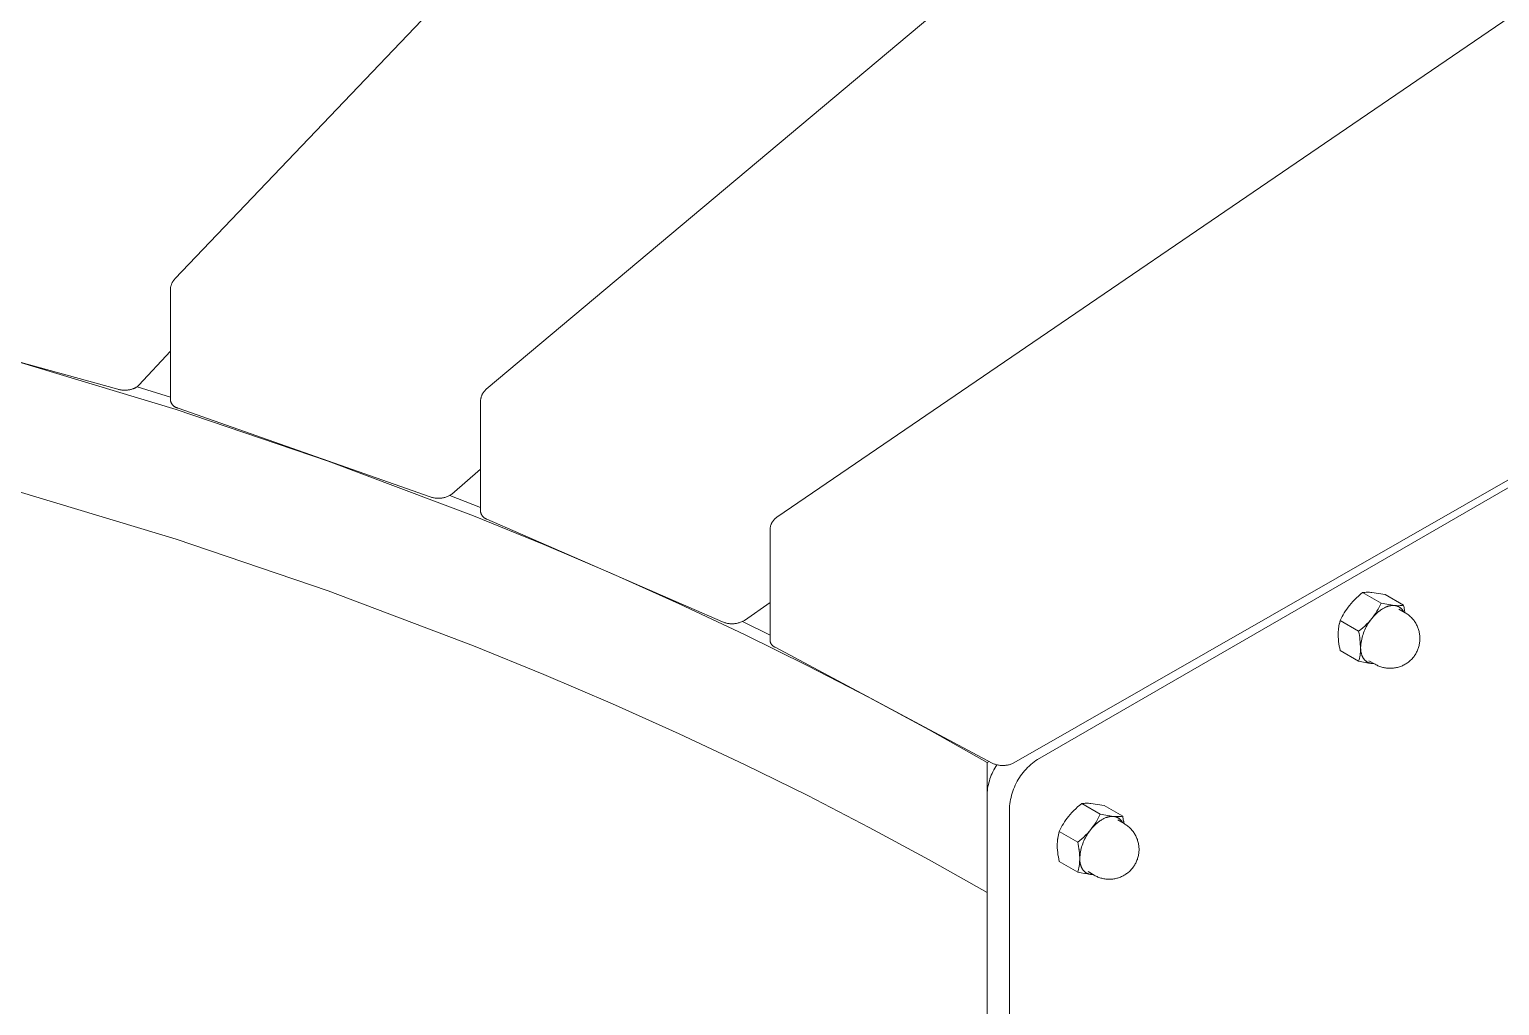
# Model space of a CAD drawing. Header units: inches. Extents: x -14 to 184, y -4 to 134.
# Drawn here: x 154.21 to 168.78, y 67.58 to 77.24 of the extents above; entities that cross this region are included whole.
import ezdxf

# ---------------------------------------------------------------- set-up
doc = ezdxf.new("R2010")
doc.units = ezdxf.units.IN
doc.layers.add('ZANO_R', color=7, linetype='Continuous', lineweight=0)

msp = doc.modelspace()

# ---------------------------------------------------------------- linework, layer by layer
at = {"layer": 'ZANO_R'}
for p, q in [((155.65189, 74.77224), (164.05646, 83.58048)), ((158.73842, 73.67974), (168.6167, 81.96249)), ((161.61946, 72.41391), (172.87375, 80.08926)), ((176.33842, 77.05908), (163.9683, 69.97924)), ((176.17298, 76.92487), (164.20227, 70.01358)), ((155.62912, 74.74171), (155.63191, 74.7464)), ((155.63191, 74.7464), (155.63486, 74.75098)), ((155.63486, 74.75098), (155.63796, 74.75547)), ((155.63796, 74.75547), (155.64122, 74.75984)), ((155.64122, 74.75984), (155.64463, 74.7641)), ((155.64463, 74.7641), (155.64819, 74.76823)), ((155.64819, 74.76823), (155.65189, 74.77224)), ((155.60834, 74.66353), (155.60843, 74.66898)), ((155.60834, 73.57058), (155.60834, 74.66353)), ((155.60843, 74.66898), (155.60872, 74.67443)), ((155.60872, 74.67443), (155.60919, 74.67986)), ((155.60919, 74.67986), (155.60985, 74.68527)), ((155.60985, 74.68527), (155.6107, 74.69066)), ((155.6107, 74.69066), (155.61173, 74.69602)), ((155.61173, 74.69602), (155.61295, 74.70133)), ((155.61295, 74.70133), (155.61435, 74.70661)), ((155.61435, 74.70661), (155.61593, 74.71182)), ((155.61593, 74.71182), (155.61769, 74.71699)), ((155.61769, 74.71699), (155.61963, 74.72208)), ((155.61963, 74.72208), (155.62175, 74.72711)), ((155.62175, 74.72711), (155.62403, 74.73206)), ((155.62403, 74.73206), (155.62649, 74.73693)), ((155.62649, 74.73693), (155.62912, 74.74171)), ((155.08748, 73.67989), (152.44907, 74.41136)), ((155.60834, 74.05759), (155.2945, 73.71896)), ((154.09872, 73.95282), (155.66525, 73.47939)), ((155.08748, 73.67989), (155.09373, 73.67825)), ((155.09373, 73.67825), (155.10021, 73.67675)), ((155.10021, 73.67675), (155.1069, 73.6754)), ((155.1069, 73.6754), (155.11379, 73.6742)), ((155.11379, 73.6742), (155.12087, 73.67318)), ((155.12087, 73.67318), (155.12811, 73.67233)), ((155.12811, 73.67233), (155.1355, 73.67168)), ((155.1355, 73.67168), (155.14302, 73.67122)), ((155.14302, 73.67122), (155.15064, 73.67098)), ((155.15064, 73.67098), (155.15833, 73.67094)), ((155.15833, 73.67094), (155.16608, 73.67113)), ((155.16608, 73.67113), (155.17385, 73.67154)), ((155.17385, 73.67154), (155.18162, 73.67218)), ((155.18162, 73.67218), (155.18934, 73.67304)), ((155.18934, 73.67304), (155.19701, 73.67412)), ((155.19701, 73.67412), (155.20458, 73.67543)), ((155.20458, 73.67543), (155.21202, 73.67696)), ((155.21202, 73.67696), (155.21932, 73.67869)), ((155.21932, 73.67869), (155.22644, 73.68063)), ((155.22644, 73.68063), (155.23335, 73.68277)), ((155.23335, 73.68277), (155.24004, 73.68509)), ((155.24004, 73.68509), (155.24329, 73.68631)), ((155.24329, 73.68631), (155.24648, 73.68758)), ((155.24648, 73.68758), (155.24961, 73.68889)), ((155.24961, 73.68889), (155.25266, 73.69023)), ((155.25266, 73.69023), (155.25564, 73.69161)), ((155.25564, 73.69161), (155.25856, 73.69303)), ((155.25856, 73.69303), (155.2614, 73.69448)), ((155.2614, 73.69448), (155.26416, 73.69596)), ((155.26416, 73.69596), (155.26684, 73.69747)), ((155.26684, 73.69747), (155.26945, 73.69901)), ((155.26945, 73.69901), (155.27198, 73.70057)), ((155.27198, 73.70057), (155.27443, 73.70216)), ((155.27443, 73.70216), (155.27681, 73.70377)), ((155.27681, 73.70377), (155.2791, 73.7054)), ((155.27831, 73.70483), (155.60834, 73.6014)), ((155.2791, 73.7054), (155.2813, 73.70705)), ((155.2813, 73.70705), (155.28343, 73.70871)), ((155.28343, 73.70871), (155.28548, 73.71039)), ((155.28548, 73.71039), (155.28745, 73.71208)), ((155.28745, 73.71208), (155.28933, 73.71379)), ((155.28933, 73.71379), (155.29114, 73.7155)), ((155.29114, 73.7155), (155.29286, 73.71723)), ((155.29286, 73.71723), (155.2945, 73.71896)), ((158.68292, 73.5749), (158.68354, 73.58015)), ((158.68354, 73.58015), (158.68434, 73.58538)), ((158.68434, 73.58538), (158.68531, 73.59058)), ((158.68531, 73.59058), (158.68645, 73.59574)), ((158.68645, 73.59574), (158.68777, 73.60086)), ((158.68777, 73.60086), (158.68926, 73.60593)), ((158.68926, 73.60593), (158.69092, 73.61095)), ((158.69092, 73.61095), (158.69274, 73.61592)), ((158.69274, 73.61592), (158.69473, 73.62081)), ((158.69473, 73.62081), (158.69689, 73.62564)), ((158.69689, 73.62564), (158.6992, 73.6304)), ((158.6992, 73.6304), (158.70168, 73.63507)), ((158.70168, 73.63507), (158.70431, 73.63966)), ((158.70431, 73.63966), (158.70709, 73.64415)), ((158.70709, 73.64415), (158.71002, 73.64856)), ((158.71002, 73.64856), (158.7131, 73.65285)), ((158.7131, 73.65285), (158.71632, 73.65705)), ((158.71632, 73.65705), (158.71968, 73.66113)), ((158.71968, 73.66113), (158.72317, 73.6651)), ((158.72317, 73.6651), (158.7268, 73.66895)), ((158.7268, 73.66895), (158.73055, 73.67268)), ((158.73055, 73.67268), (158.73443, 73.67627)), ((158.73443, 73.67627), (158.73842, 73.67974)), ((155.60834, 73.57058), (155.60896, 73.56735)), ((155.60896, 73.56735), (155.60968, 73.56414)), ((155.60968, 73.56414), (155.61052, 73.56096)), ((155.61052, 73.56096), (155.61146, 73.55781)), ((155.61146, 73.55781), (155.61251, 73.55469)), ((155.61251, 73.55469), (155.61367, 73.55161)), ((155.61367, 73.55161), (155.61494, 73.54857)), ((155.61494, 73.54857), (155.6163, 73.54558)), ((155.6163, 73.54558), (155.61777, 73.54264)), ((155.61777, 73.54264), (155.61934, 73.53975)), ((155.61934, 73.53975), (155.62101, 73.53691)), ((155.62101, 73.53691), (155.62277, 73.53414)), ((155.62277, 73.53414), (155.62463, 73.53142)), ((155.62463, 73.53142), (155.62658, 73.52877)), ((155.62658, 73.52877), (155.62862, 73.52619)), ((155.62862, 73.52619), (155.63074, 73.52368)), ((155.63074, 73.52368), (155.63296, 73.52125)), ((155.63296, 73.52125), (155.63525, 73.51889)), ((155.63525, 73.51889), (155.63762, 73.51661)), ((155.63762, 73.51661), (155.64007, 73.51442)), ((155.64007, 73.51442), (155.6426, 73.51231)), ((155.6426, 73.51231), (155.64519, 73.51029)), ((155.64519, 73.51029), (155.64785, 73.50835)), ((155.64785, 73.50835), (155.65058, 73.50652)), ((155.65058, 73.50652), (155.65337, 73.50477)), ((155.65337, 73.50477), (155.65622, 73.50312)), ((155.65622, 73.50312), (155.65912, 73.50158)), ((155.65912, 73.50158), (155.66207, 73.50013)), ((155.66207, 73.50013), (155.66508, 73.49878)), ((155.66508, 73.49878), (155.66812, 73.49754)), ((155.66525, 73.47939), (157.17114, 72.9691)), ((155.66812, 73.49754), (155.67121, 73.4964)), ((155.67121, 73.4964), (155.67433, 73.49537)), ((155.67433, 73.49537), (155.67749, 73.49445)), ((155.67749, 73.49445), (155.68068, 73.49364)), ((155.68068, 73.49364), (155.68389, 73.49293)), ((158.18342, 72.61378), (155.68389, 73.49293)), ((158.68212, 73.55906), (158.68221, 73.56435)), ((158.68212, 72.46612), (158.68212, 73.55906)), ((158.68221, 73.56435), (158.68248, 73.56963)), ((158.68248, 73.56963), (158.68292, 73.5749)), ((157.17114, 72.9691), (158.6132, 72.42525)), ((158.68212, 72.88696), (158.39614, 72.64079)), ((155.66525, 72.19357), (154.09872, 72.667)), ((158.18342, 72.61378), (158.19123, 72.61113)), ((158.19123, 72.61113), (158.19912, 72.60876)), ((158.19912, 72.60876), (158.20709, 72.60666)), ((158.20709, 72.60666), (158.21513, 72.60484)), ((158.21513, 72.60484), (158.22323, 72.6033)), ((158.22323, 72.6033), (158.23138, 72.60205)), ((158.23138, 72.60205), (158.23956, 72.60108)), ((158.23956, 72.60108), (158.24778, 72.60039)), ((158.24778, 72.60039), (158.25601, 72.6)), ((158.25601, 72.6), (158.26425, 72.59989)), ((158.26425, 72.59989), (158.27249, 72.60007)), ((158.27249, 72.60007), (158.28072, 72.60053)), ((158.28072, 72.60053), (158.28893, 72.60128)), ((158.28893, 72.60128), (158.29711, 72.60232)), ((158.29711, 72.60232), (158.30524, 72.60364)), ((158.30524, 72.60364), (158.31333, 72.60525)), ((158.31333, 72.60525), (158.32135, 72.60714)), ((158.32135, 72.60714), (158.3293, 72.6093)), ((158.3293, 72.6093), (158.33718, 72.61174)), ((158.33718, 72.61174), (158.34496, 72.61446)), ((158.34496, 72.61446), (158.35264, 72.61744)), ((158.35264, 72.61744), (158.36022, 72.62069)), ((158.36022, 72.62069), (158.36767, 72.6242)), ((158.36767, 72.6242), (158.375, 72.62797)), ((158.375, 72.62797), (158.3822, 72.632)), ((158.37759, 72.62765), (158.68212, 72.50822)), ((158.3822, 72.632), (158.38925, 72.63627)), ((158.38925, 72.63627), (158.39614, 72.64079)), ((158.6132, 72.42525), (159.30947, 72.14178)), ((158.68212, 72.46612), (158.6826, 72.46309)), ((158.6826, 72.46309), (158.68319, 72.46007)), ((158.68319, 72.46007), (158.68388, 72.45708)), ((158.68388, 72.45708), (158.68468, 72.45412)), ((158.68468, 72.45412), (158.68557, 72.45119)), ((158.68557, 72.45119), (158.68657, 72.44828)), ((158.68657, 72.44828), (158.68766, 72.44542)), ((158.68766, 72.44542), (158.68886, 72.44259)), ((158.68886, 72.44259), (158.69015, 72.43981)), ((158.69015, 72.43981), (158.69154, 72.43707)), ((158.69154, 72.43707), (158.69302, 72.43439)), ((158.69302, 72.43439), (158.6946, 72.43175)), ((158.6946, 72.43175), (158.69626, 72.42918)), ((158.69626, 72.42918), (158.69801, 72.42666)), ((158.69801, 72.42666), (158.69985, 72.4242)), ((158.69985, 72.4242), (158.70177, 72.42181)), ((158.70177, 72.42181), (158.70378, 72.41949)), ((158.70378, 72.41949), (158.70586, 72.41724)), ((158.70586, 72.41724), (158.70802, 72.41506)), ((158.70802, 72.41506), (158.71025, 72.41295)), ((158.71025, 72.41295), (158.71256, 72.41093)), ((161.615, 72.41075), (161.61946, 72.41391)), ((158.71256, 72.41093), (158.71493, 72.40899)), ((158.71493, 72.40899), (158.71737, 72.40713)), ((158.71737, 72.40713), (158.71988, 72.40535)), ((158.71988, 72.40535), (158.72244, 72.40367)), ((158.72244, 72.40367), (158.72506, 72.40207)), ((158.72506, 72.40207), (158.72773, 72.40056)), ((158.72773, 72.40056), (158.73046, 72.39915)), ((158.73046, 72.39915), (158.73323, 72.39784)), ((158.73323, 72.39784), (158.73604, 72.39662)), ((158.73604, 72.39662), (158.7389, 72.39549)), ((158.7389, 72.39549), (158.74179, 72.39447)), ((158.74179, 72.39447), (158.74472, 72.39355)), ((161.08066, 71.37542), (158.74472, 72.39355)), ((161.55071, 72.2838), (161.5508, 72.28927)), ((161.55071, 71.19085), (161.55071, 72.2838)), ((161.5508, 72.28927), (161.55109, 72.29473)), ((161.55109, 72.29473), (161.55156, 72.30018)), ((161.55156, 72.30018), (161.55223, 72.30561)), ((161.55223, 72.30561), (161.55308, 72.31101)), ((161.55308, 72.31101), (161.55411, 72.31638)), ((161.55411, 72.31638), (161.55534, 72.3217)), ((161.55534, 72.3217), (161.55675, 72.32699)), ((161.55675, 72.32699), (161.55834, 72.33222)), ((161.55834, 72.33222), (161.56011, 72.33739)), ((161.56011, 72.33739), (161.56206, 72.3425)), ((161.56206, 72.3425), (161.56418, 72.34754)), ((161.56418, 72.34754), (161.56648, 72.3525)), ((161.56648, 72.3525), (161.56895, 72.35738)), ((161.56895, 72.35738), (161.57159, 72.36217)), ((161.57159, 72.36217), (161.57439, 72.36686)), ((161.57439, 72.36686), (161.57736, 72.37146)), ((161.57736, 72.37146), (161.58048, 72.37595)), ((161.58048, 72.37595), (161.58376, 72.38032)), ((161.58376, 72.38032), (161.58718, 72.38459)), ((161.58718, 72.38459), (161.59075, 72.38873)), ((161.59075, 72.38873), (161.59447, 72.39274)), ((161.59447, 72.39274), (161.59832, 72.39662)), ((161.59832, 72.39662), (161.6023, 72.40037)), ((161.6023, 72.40037), (161.60641, 72.40397)), ((161.60641, 72.40397), (161.61065, 72.40744)), ((161.61065, 72.40744), (161.615, 72.41075)), ((157.17114, 71.68328), (155.66525, 72.19357)), ((159.30947, 72.14178), (159.98888, 71.85118)), ((159.98888, 71.85118), (160.6512, 71.55388)), ((158.6132, 71.13943), (157.17114, 71.68328)), ((160.6512, 71.55388), (161.29624, 71.25029)), ((161.55071, 71.56749), (161.29697, 71.39009)), ((167.27897, 71.52073), (167.29238, 71.53818)), ((167.29238, 71.53818), (167.30931, 71.55812)), ((167.30931, 71.55812), (167.32688, 71.57749)), ((167.32688, 71.57749), (167.34506, 71.59628)), ((167.34506, 71.59628), (167.36385, 71.61447)), ((167.36385, 71.61447), (167.38322, 71.63203)), ((167.38322, 71.63203), (167.40316, 71.64896)), ((167.40316, 71.64896), (167.42363, 71.66523)), ((167.42363, 71.66523), (167.43501, 71.66665)), ((167.60656, 71.55961), (167.42363, 71.66523)), ((167.43501, 71.66665), (167.44642, 71.66773)), ((167.44642, 71.66773), (167.45786, 71.66845)), ((167.45786, 71.66845), (167.46932, 71.66882)), ((167.46932, 71.66882), (167.48078, 71.66884)), ((167.48078, 71.66884), (167.49224, 71.6685)), ((167.49224, 71.6685), (167.50368, 71.66781)), ((167.50368, 71.66781), (167.51509, 71.66677)), ((167.51509, 71.66677), (167.64634, 71.64534)), ((167.59719, 71.53969), (167.5872, 71.52007)), ((167.60656, 71.55961), (167.59719, 71.53969)), ((167.73781, 71.53818), (167.60656, 71.55961)), ((167.64634, 71.64534), (167.82927, 71.53972)), ((167.71578, 71.53833), (167.71249, 71.53806)), ((167.71903, 71.53853), (167.71578, 71.53833)), ((167.72226, 71.53865), (167.71903, 71.53853)), ((167.72544, 71.5387), (167.72226, 71.53865)), ((167.72859, 71.53868), (167.72544, 71.5387)), ((167.7317, 71.53858), (167.72859, 71.53868)), ((167.73477, 71.53842), (167.7317, 71.53858)), ((167.73781, 71.53818), (167.73477, 71.53842)), ((167.74922, 71.53714), (167.73781, 71.53818)), ((167.74153, 71.53782), (167.73781, 71.53818)), ((167.8179, 71.5383), (167.80648, 71.53722)), ((167.82927, 71.53972), (167.8179, 71.5383)), ((167.82927, 71.53972), (167.83197, 71.52705)), ((167.20092, 71.38817), (167.21029, 71.40809)), ((167.21029, 71.40809), (167.22028, 71.42772)), ((167.22028, 71.42772), (167.23086, 71.44703)), ((167.23086, 71.44703), (167.24203, 71.466)), ((167.24203, 71.466), (167.25378, 71.48462)), ((167.25378, 71.48462), (167.26609, 71.50287)), ((167.26609, 71.50287), (167.27897, 71.52073)), ((167.50479, 71.39673), (167.49494, 71.38352)), ((167.51509, 71.4096), (167.49817, 71.38967)), ((167.51509, 71.4096), (167.50479, 71.39673)), ((167.52851, 71.42706), (167.51509, 71.4096)), ((167.5212, 71.41705), (167.51509, 71.4096)), ((167.52746, 71.4244), (167.5212, 71.41705)), ((167.53387, 71.43162), (167.52746, 71.4244)), ((167.54138, 71.44492), (167.52851, 71.42706)), ((167.54041, 71.43871), (167.53387, 71.43162)), ((167.54709, 71.44565), (167.54041, 71.43871)), ((167.5537, 71.46317), (167.54138, 71.44492)), ((167.55389, 71.45242), (167.54709, 71.44565)), ((167.56545, 71.48179), (167.5537, 71.46317)), ((167.56081, 71.45902), (167.55389, 71.45242)), ((167.56783, 71.46543), (167.56081, 71.45902)), ((167.57662, 71.50076), (167.56545, 71.48179)), ((167.57494, 71.47164), (167.56783, 71.46543)), ((167.58214, 71.47762), (167.57494, 71.47164)), ((167.5872, 71.52007), (167.57662, 71.50076)), ((167.58941, 71.48338), (167.58214, 71.47762)), ((167.59675, 71.4889), (167.58941, 71.48338)), ((167.60413, 71.49416), (167.59675, 71.4889)), ((167.61155, 71.49917), (167.60413, 71.49416)), ((167.61899, 71.5039), (167.61155, 71.49917)), ((167.62645, 71.50835), (167.61899, 71.5039)), ((167.63391, 71.51251), (167.62645, 71.50835)), ((167.64135, 71.51637), (167.63391, 71.51251)), ((167.64877, 71.51994), (167.64135, 71.51637)), ((167.65615, 71.5232), (167.64877, 71.51994)), ((167.66349, 71.52615), (167.65615, 71.5232)), ((167.66713, 71.52751), (167.66349, 71.52615)), ((167.67076, 71.52879), (167.66713, 71.52751)), ((167.67437, 71.52999), (167.67076, 71.52879)), ((167.67796, 71.53111), (167.67437, 71.52999)), ((167.68153, 71.53216), (167.67796, 71.53111)), ((167.68507, 71.53312), (167.68153, 71.53216)), ((167.6886, 71.53401), (167.68507, 71.53312)), ((167.69209, 71.53482), (167.6886, 71.53401)), ((167.69557, 71.53555), (167.69209, 71.53482)), ((167.69901, 71.53621), (167.69557, 71.53555)), ((167.70242, 71.53678), (167.69901, 71.53621)), ((167.70581, 71.53728), (167.70242, 71.53678)), ((167.70917, 71.53771), (167.70581, 71.53728)), ((167.71249, 71.53806), (167.70917, 71.53771)), ((167.74524, 71.53733), (167.74153, 71.53782)), ((167.74893, 71.53672), (167.74524, 71.53733)), ((167.75259, 71.53598), (167.74893, 71.53672)), ((167.76066, 71.53645), (167.74922, 71.53714)), ((167.75623, 71.53512), (167.75259, 71.53598)), ((167.75984, 71.53414), (167.75623, 71.53512)), ((167.76341, 71.53303), (167.75984, 71.53414)), ((167.77212, 71.53612), (167.76066, 71.53645)), ((167.76695, 71.53181), (167.76341, 71.53303)), ((167.77044, 71.53046), (167.76695, 71.53181)), ((167.77388, 71.529), (167.77044, 71.53046)), ((167.78358, 71.53613), (167.77212, 71.53612)), ((167.77727, 71.52742), (167.77388, 71.529)), ((167.78061, 71.52573), (167.77727, 71.52742)), ((167.78388, 71.52393), (167.78061, 71.52573)), ((167.84369, 71.46672), (167.78105, 71.50288)), ((167.79504, 71.5365), (167.78358, 71.53613)), ((167.7871, 71.52202), (167.78388, 71.52393)), ((167.79024, 71.52), (167.7871, 71.52202)), ((167.79332, 71.51787), (167.79024, 71.52)), ((167.79632, 71.51564), (167.79332, 71.51787)), ((167.80648, 71.53722), (167.79504, 71.5365)), ((167.79925, 71.51331), (167.79632, 71.51564)), ((167.8021, 71.51088), (167.79925, 71.51331)), ((167.80486, 71.50836), (167.8021, 71.51088)), ((167.80753, 71.50575), (167.80486, 71.50836)), ((167.81012, 71.50305), (167.80753, 71.50575)), ((167.81261, 71.50026), (167.81012, 71.50305)), ((167.81501, 71.49739), (167.81261, 71.50026)), ((167.81731, 71.49444), (167.81501, 71.49739)), ((167.8195, 71.49141), (167.81731, 71.49444)), ((167.8216, 71.48831), (167.8195, 71.49141)), ((167.82359, 71.48514), (167.8216, 71.48831)), ((167.82546, 71.48191), (167.82359, 71.48514)), ((167.82723, 71.47861), (167.82546, 71.48191)), ((167.82889, 71.47526), (167.82723, 71.47861)), ((167.83357, 71.51917), (167.83197, 71.52705)), ((167.83357, 71.51917), (167.83466, 71.51367)), ((167.83557, 71.50893), (167.83466, 71.51367)), ((167.83557, 71.50893), (167.83867, 71.4918)), ((167.83922, 71.48856), (167.83867, 71.4918)), ((167.83922, 71.48856), (167.84, 71.48385)), ((167.84086, 71.47842), (167.84, 71.48385)), ((167.84086, 71.47842), (167.84132, 71.47547)), ((167.84238, 71.46831), (167.84132, 71.47547)), ((167.84238, 71.46831), (167.84251, 71.4674)), ((167.84369, 71.46672), (167.85224, 71.46158)), ((167.85224, 71.46158), (167.86061, 71.45617)), ((167.86061, 71.45617), (167.8688, 71.45047)), ((167.8688, 71.45047), (167.87679, 71.4445)), ((167.87679, 71.4445), (167.88457, 71.43826)), ((167.88457, 71.43826), (167.89214, 71.43176)), ((167.89214, 71.43176), (167.89948, 71.42501)), ((167.89948, 71.42501), (167.90659, 71.41802)), ((167.90659, 71.41802), (167.91347, 71.41079)), ((167.91347, 71.41079), (167.92009, 71.40333)), ((167.92009, 71.40333), (167.92646, 71.39566)), ((167.92646, 71.39566), (167.93256, 71.38777)), ((161.08066, 71.37542), (161.0884, 71.37237)), ((161.0884, 71.37237), (161.09624, 71.36959)), ((161.09624, 71.36959), (161.10417, 71.36707)), ((161.10417, 71.36707), (161.11218, 71.36483)), ((161.11218, 71.36483), (161.12027, 71.36286)), ((161.12027, 71.36286), (161.12841, 71.36117)), ((161.12841, 71.36117), (161.13661, 71.35975)), ((161.13661, 71.35975), (161.14485, 71.35862)), ((161.14485, 71.35862), (161.15313, 71.35777)), ((161.15313, 71.35777), (161.16143, 71.3572)), ((161.16143, 71.3572), (161.16974, 71.35691)), ((161.16974, 71.35691), (161.17806, 71.3569)), ((161.17806, 71.3569), (161.18638, 71.35718)), ((161.18638, 71.35718), (161.19468, 71.35775)), ((161.19468, 71.35775), (161.20296, 71.35859)), ((161.20296, 71.35859), (161.2112, 71.35972)), ((161.2112, 71.35972), (161.2194, 71.36113)), ((161.2194, 71.36113), (161.22755, 71.36281)), ((161.22755, 71.36281), (161.23563, 71.36477)), ((161.23563, 71.36477), (161.24365, 71.36701)), ((161.24365, 71.36701), (161.25158, 71.36952)), ((161.25158, 71.36952), (161.25942, 71.3723)), ((161.25942, 71.3723), (161.26716, 71.37534)), ((161.26716, 71.37534), (161.2748, 71.37864)), ((161.2748, 71.37864), (161.28232, 71.38221)), ((161.27625, 71.37809), (161.55071, 71.2457)), ((161.28232, 71.38221), (161.28971, 71.38602)), ((161.28971, 71.38602), (161.29697, 71.39009)), ((161.29624, 71.25029), (161.92386, 70.94084)), ((167.18103, 71.25118), (167.18118, 71.26338)), ((167.18176, 71.22812), (167.18103, 71.25118)), ((167.18117, 71.26338), (167.18137, 71.26986)), ((167.18138, 71.26986), (167.18199, 71.28195)), ((167.18199, 71.28195), (167.1829, 71.29401)), ((167.1829, 71.29401), (167.18412, 71.30605)), ((167.18411, 71.30606), (167.18499, 71.3132)), ((167.18499, 71.3132), (167.1852, 71.3148)), ((167.1852, 71.3148), (167.18626, 71.32229)), ((167.18626, 71.32229), (167.189, 71.33853)), ((167.189, 71.33853), (167.1923, 71.35467)), ((167.1923, 71.35467), (167.19274, 71.35663)), ((167.19273, 71.35663), (167.19285, 71.35715)), ((167.19285, 71.35714), (167.19665, 71.37272)), ((167.19665, 71.37272), (167.20092, 71.38817)), ((167.20092, 71.38817), (167.38385, 71.28256)), ((167.40432, 71.29883), (167.38385, 71.28256)), ((167.38385, 71.28256), (167.38813, 71.2621)), ((167.38813, 71.2621), (167.39203, 71.24156)), ((167.42425, 71.31575), (167.40432, 71.29883)), ((167.42777, 71.25187), (167.42287, 71.23613)), ((167.44363, 71.33332), (167.42425, 71.31575)), ((167.43321, 71.26743), (167.42777, 71.25187)), ((167.43918, 71.2828), (167.43321, 71.26743)), ((167.44566, 71.29795), (167.43918, 71.2828)), ((167.46241, 71.35151), (167.44363, 71.33332)), ((167.45265, 71.31288), (167.44566, 71.29795)), ((167.46014, 71.32757), (167.45265, 71.31288)), ((167.46812, 71.34199), (167.46014, 71.32757)), ((167.4806, 71.3703), (167.46241, 71.35151)), ((167.47659, 71.35613), (167.46812, 71.34199)), ((167.48553, 71.36998), (167.47659, 71.35613)), ((167.49817, 71.38967), (167.4806, 71.3703)), ((167.49494, 71.38352), (167.48553, 71.36998)), ((167.93256, 71.38777), (167.9384, 71.37968)), ((167.9384, 71.37968), (167.94396, 71.3714)), ((167.94396, 71.3714), (167.94923, 71.36294)), ((167.94923, 71.36294), (167.95422, 71.3543)), ((167.95422, 71.3543), (167.95891, 71.3455)), ((167.95891, 71.3455), (167.96331, 71.33654)), ((167.96331, 71.33654), (167.96739, 71.32744)), ((167.96739, 71.32744), (167.97117, 71.31821)), ((167.97117, 71.31821), (167.97464, 71.30886)), ((167.97464, 71.30886), (167.97778, 71.29939)), ((167.97778, 71.29939), (167.98061, 71.28983)), ((167.98061, 71.28983), (167.98311, 71.28017)), ((167.98311, 71.28017), (167.98528, 71.27044)), ((167.98528, 71.27044), (167.98712, 71.26064)), ((167.98712, 71.26064), (167.98863, 71.25078)), ((167.98863, 71.25078), (167.98981, 71.24087)), ((159.30947, 70.85596), (158.6132, 71.13943)), ((161.55071, 71.19085), (161.55107, 71.18804)), ((161.55107, 71.18804), (161.55153, 71.18524)), ((161.55153, 71.18524), (161.55209, 71.18246)), ((161.55209, 71.18246), (161.55274, 71.1797)), ((161.55274, 71.1797), (161.55349, 71.17696)), ((161.55349, 71.17696), (161.55433, 71.17426)), ((161.55433, 71.17426), (161.55527, 71.17158)), ((161.55527, 71.17158), (161.5563, 71.16894)), ((161.5563, 71.16894), (161.55742, 71.16633)), ((161.55742, 71.16633), (161.55863, 71.16376)), ((161.55863, 71.16376), (161.55992, 71.16124)), ((161.55992, 71.16124), (161.56131, 71.15877)), ((161.56131, 71.15877), (161.56278, 71.15634)), ((161.56278, 71.15634), (161.56433, 71.15396)), ((161.56433, 71.15396), (161.56596, 71.15165)), ((161.56596, 71.15165), (161.56768, 71.14939)), ((161.56768, 71.14939), (161.56947, 71.14719)), ((161.56947, 71.14719), (161.57133, 71.14505)), ((161.57133, 71.14505), (161.57327, 71.14298)), ((161.57327, 71.14298), (161.57528, 71.14098)), ((161.57528, 71.14098), (161.57736, 71.13904)), ((161.57736, 71.13904), (161.5795, 71.13719)), ((161.5795, 71.13719), (161.5817, 71.1354)), ((161.5817, 71.1354), (161.58397, 71.1337)), ((161.58397, 71.1337), (161.58629, 71.13207)), ((161.58629, 71.13207), (161.58867, 71.13053)), ((161.58867, 71.13053), (161.59111, 71.12907)), ((161.59111, 71.12907), (161.59359, 71.12769)), ((161.59359, 71.12769), (161.59611, 71.1264)), ((161.59611, 71.1264), (161.59868, 71.1252)), ((161.59868, 71.1252), (161.60129, 71.12409)), ((163.75053, 69.97704), (161.60129, 71.12409)), ((167.1832, 71.2051), (167.18176, 71.22812)), ((167.18534, 71.18213), (167.1832, 71.2051)), ((167.18819, 71.15923), (167.18534, 71.18213)), ((167.19174, 71.13644), (167.18819, 71.15923)), ((167.19598, 71.11376), (167.19174, 71.13644)), ((167.20092, 71.09122), (167.19598, 71.11376)), ((167.39203, 71.24156), (167.39544, 71.22125)), ((167.39544, 71.22125), (167.39564, 71.21997)), ((167.39564, 71.21997), (167.3965, 71.21431)), ((167.3965, 71.21431), (167.39696, 71.21115)), ((167.39696, 71.21115), (167.40374, 71.1226)), ((167.40351, 71.10717), (167.40278, 71.09175)), ((167.40374, 71.1226), (167.40351, 71.10717)), ((167.40481, 71.13905), (167.40374, 71.1226)), ((167.40374, 71.1226), (167.40385, 71.1146)), ((167.40385, 71.1146), (167.40418, 71.10666)), ((167.40418, 71.10666), (167.40474, 71.09882)), ((167.40645, 71.15545), (167.40481, 71.13905)), ((167.40863, 71.17179), (167.40645, 71.15545)), ((167.41137, 71.18805), (167.40863, 71.17179)), ((167.41466, 71.2042), (167.41137, 71.18805)), ((167.41849, 71.22023), (167.41466, 71.2042)), ((167.42287, 71.23613), (167.41849, 71.22023)), ((167.97117, 71.10379), (167.96739, 71.09456)), ((167.97464, 71.11314), (167.97117, 71.10379)), ((167.97778, 71.12261), (167.97464, 71.11314)), ((167.98061, 71.13217), (167.97778, 71.12261)), ((167.98311, 71.14183), (167.98061, 71.13217)), ((167.98528, 71.15156), (167.98311, 71.14183)), ((167.98712, 71.16136), (167.98528, 71.15156)), ((167.98863, 71.17122), (167.98712, 71.16136)), ((167.98981, 71.18113), (167.98863, 71.17122)), ((167.98981, 71.24087), (167.99065, 71.23093)), ((167.99065, 71.19107), (167.98981, 71.18113)), ((167.99065, 71.23093), (167.99115, 71.22097)), ((167.99115, 71.20103), (167.99065, 71.19107)), ((167.99115, 71.22097), (167.99132, 71.211)), ((167.99132, 71.211), (167.99115, 71.20103)), ((167.20092, 71.09122), (167.38385, 70.98561)), ((167.38802, 71.00047), (167.38385, 70.98561)), ((167.38385, 70.98561), (167.41641, 70.97883)), ((167.3917, 71.01546), (167.38802, 71.00047)), ((167.3949, 71.03056), (167.3917, 71.01546)), ((167.39761, 71.04575), (167.3949, 71.03056)), ((167.39983, 71.06103), (167.39761, 71.04575)), ((167.40155, 71.07636), (167.39983, 71.06103)), ((167.40278, 71.09175), (167.40155, 71.07636)), ((167.40474, 71.09882), (167.40553, 71.09107)), ((167.40553, 71.09107), (167.40656, 71.08345)), ((167.40656, 71.08345), (167.40782, 71.07595)), ((167.40782, 71.07595), (167.40854, 71.07225)), ((167.40854, 71.07225), (167.40932, 71.0686)), ((167.40932, 71.0686), (167.41017, 71.06498)), ((167.41017, 71.06498), (167.41107, 71.06141)), ((167.41107, 71.06141), (167.41203, 71.05787)), ((167.41203, 71.05787), (167.41305, 71.05439)), ((167.41305, 71.05439), (167.41414, 71.05095)), ((167.41414, 71.05095), (167.41528, 71.04756)), ((167.41528, 71.04756), (167.41648, 71.04422)), ((167.41641, 70.97883), (167.44916, 70.973)), ((167.41648, 71.04422), (167.41774, 71.04093)), ((167.41774, 71.04093), (167.41907, 71.0377)), ((167.41907, 71.0377), (167.42045, 71.03452)), ((167.42045, 71.03452), (167.42189, 71.0314)), ((167.42189, 71.0314), (167.42339, 71.02833)), ((167.42339, 71.02833), (167.42494, 71.02533)), ((167.42494, 71.02533), (167.42656, 71.02238)), ((167.42656, 71.02238), (167.42823, 71.0195)), ((167.42823, 71.0195), (167.42996, 71.01668)), ((167.42996, 71.01668), (167.43174, 71.01393)), ((167.43174, 71.01393), (167.43358, 71.01124)), ((167.43358, 71.01124), (167.43547, 71.00863)), ((167.43547, 71.00863), (167.43741, 71.00607)), ((167.43741, 71.00607), (167.43941, 71.00359)), ((167.43941, 71.00359), (167.44146, 71.00118)), ((167.44146, 71.00118), (167.44356, 70.99884)), ((167.44356, 70.99884), (167.44571, 70.99657)), ((167.44571, 70.99657), (167.44791, 70.99438)), ((167.44791, 70.99438), (167.45015, 70.99226)), ((167.44916, 70.973), (167.48206, 70.96811)), ((167.45015, 70.99226), (167.45244, 70.99021)), ((167.45244, 70.99021), (167.45478, 70.98824)), ((167.45478, 70.98824), (167.45716, 70.98634)), ((167.45716, 70.98634), (167.45959, 70.98452)), ((167.45959, 70.98452), (167.46205, 70.98278)), ((167.46205, 70.98278), (167.46456, 70.98111)), ((167.46456, 70.98111), (167.46711, 70.97952)), ((167.46711, 70.97952), (167.46969, 70.97801)), ((167.46969, 70.97801), (167.47231, 70.97657)), ((167.47231, 70.97657), (167.47497, 70.97521)), ((167.47497, 70.97521), (167.47766, 70.97393)), ((167.47766, 70.97393), (167.48038, 70.97272)), ((167.48038, 70.97272), (167.48313, 70.97159)), ((167.48206, 70.96811), (167.51509, 70.96418)), ((167.48313, 70.97159), (167.48592, 70.97054)), ((167.54841, 70.95528), (167.48577, 70.99145)), ((167.48592, 70.97054), (167.48873, 70.96957)), ((167.48873, 70.96957), (167.49157, 70.96867)), ((167.49157, 70.96867), (167.49444, 70.96785)), ((167.49444, 70.96785), (167.49732, 70.9671)), ((167.49732, 70.9671), (167.50024, 70.96643)), ((167.50024, 70.96643), (167.50317, 70.96583)), ((167.50317, 70.96583), (167.50613, 70.96531)), ((167.50613, 70.96531), (167.5091, 70.96486)), ((167.5091, 70.96486), (167.51209, 70.96449)), ((167.51209, 70.96449), (167.51509, 70.96418)), ((167.51509, 70.96418), (167.52529, 70.96336)), ((167.51509, 70.96418), (167.51972, 70.96385)), ((167.51972, 70.96385), (167.52435, 70.96369)), ((167.52435, 70.96369), (167.52898, 70.96368)), ((167.52529, 70.96336), (167.5355, 70.96274)), ((167.52898, 70.96368), (167.53361, 70.96383)), ((167.85224, 70.96042), (167.84369, 70.95528)), ((167.86061, 70.96583), (167.85224, 70.96042)), ((167.8688, 70.97153), (167.86061, 70.96583)), ((167.87679, 70.9775), (167.8688, 70.97153)), ((167.88457, 70.98374), (167.87679, 70.9775)), ((167.89214, 70.99024), (167.88457, 70.98374)), ((167.89948, 70.99699), (167.89214, 70.99024)), ((167.90659, 71.00398), (167.89948, 70.99699)), ((167.91347, 71.01121), (167.90659, 71.00398)), ((167.92009, 71.01867), (167.91347, 71.01121)), ((167.92646, 71.02634), (167.92009, 71.01867)), ((167.93256, 71.03423), (167.92646, 71.02634)), ((167.9384, 71.04232), (167.93256, 71.03423)), ((167.94396, 71.0506), (167.9384, 71.04232)), ((167.94923, 71.05906), (167.94396, 71.0506)), ((167.95422, 71.0677), (167.94923, 71.05906)), ((167.95891, 71.0765), (167.95422, 71.0677)), ((167.96331, 71.08546), (167.95891, 71.0765)), ((167.96739, 71.09456), (167.96331, 71.08546)), ((159.98888, 70.56536), (159.30947, 70.85596)), ((161.92386, 70.94084), (162.53393, 70.62594)), ((167.55713, 70.95044), (167.54841, 70.95528)), ((167.56601, 70.9459), (167.55713, 70.95044)), ((167.57504, 70.94166), (167.56601, 70.9459)), ((167.5842, 70.93773), (167.57504, 70.94166)), ((167.5935, 70.9341), (167.5842, 70.93773)), ((167.60291, 70.9308), (167.5935, 70.9341)), ((167.61242, 70.92781), (167.60291, 70.9308)), ((167.62204, 70.92515), (167.61242, 70.92781)), ((167.63173, 70.92281), (167.62204, 70.92515)), ((167.6415, 70.92081), (167.63173, 70.92281)), ((167.65133, 70.91913), (167.6415, 70.92081)), ((167.66122, 70.91779), (167.65133, 70.91913)), ((167.67114, 70.91678), (167.66122, 70.91779)), ((167.68109, 70.9161), (167.67114, 70.91678)), ((167.69106, 70.91577), (167.68109, 70.9161)), ((167.70103, 70.91577), (167.69106, 70.91577)), ((167.711, 70.9161), (167.70103, 70.91577)), ((167.72095, 70.91678), (167.711, 70.9161)), ((167.73088, 70.91779), (167.72095, 70.91678)), ((167.74076, 70.91913), (167.73088, 70.91779)), ((167.75059, 70.92081), (167.74076, 70.91913)), ((167.76036, 70.92281), (167.75059, 70.92081)), ((167.77006, 70.92515), (167.76036, 70.92281)), ((167.77967, 70.92781), (167.77006, 70.92515)), ((167.78919, 70.9308), (167.77967, 70.92781)), ((167.7986, 70.9341), (167.78919, 70.9308)), ((167.80789, 70.93773), (167.7986, 70.9341)), ((167.81706, 70.94166), (167.80789, 70.93773)), ((167.82609, 70.9459), (167.81706, 70.94166)), ((167.83496, 70.95044), (167.82609, 70.9459)), ((167.84369, 70.95528), (167.83496, 70.95044)), ((160.6512, 70.26806), (159.98888, 70.56536)), ((162.53393, 70.62594), (163.12638, 70.306)), ((161.29624, 69.96447), (160.6512, 70.26806)), ((163.12638, 70.306), (163.70117, 69.98143)), ((161.92386, 69.65502), (161.29624, 69.96447)), ((163.72093, 69.99284), (163.70117, 69.98143)), ((163.70117, 69.98143), (163.70117, 69.65998)), ((163.75053, 69.97704), (163.75813, 69.97357)), ((163.75813, 69.97357), (163.76584, 69.97036)), ((163.76584, 69.97036), (163.77365, 69.96741)), ((163.77365, 69.96741), (163.78156, 69.96472)), ((163.78753, 69.94319), (163.77759, 69.92644)), ((163.78156, 69.96472), (163.78955, 69.9623)), ((163.79803, 69.95961), (163.78753, 69.94319)), ((163.78955, 69.9623), (163.79762, 69.96016)), ((163.79762, 69.96016), (163.80576, 69.95828)), ((163.80576, 69.95828), (163.81396, 69.95669)), ((163.81396, 69.95669), (163.82221, 69.95537)), ((163.82221, 69.95537), (163.83049, 69.95433)), ((163.83049, 69.95433), (163.83881, 69.95357)), ((163.83881, 69.95357), (163.84715, 69.95309)), ((163.84715, 69.95309), (163.8555, 69.95289)), ((163.8555, 69.95289), (163.86385, 69.95297)), ((163.86385, 69.95297), (163.87219, 69.95334)), ((163.87219, 69.95334), (163.88052, 69.95399)), ((163.88052, 69.95399), (163.88882, 69.95491)), ((163.88882, 69.95491), (163.89708, 69.95612)), ((163.89708, 69.95612), (163.9053, 69.95761)), ((163.9053, 69.95761), (163.91346, 69.95937)), ((163.91346, 69.95937), (163.92156, 69.96141)), ((163.92156, 69.96141), (163.92959, 69.96371)), ((163.92959, 69.96371), (163.93753, 69.96629)), ((163.93753, 69.96629), (163.94538, 69.96914)), ((163.94538, 69.96914), (163.95313, 69.97225)), ((163.95313, 69.97225), (163.96078, 69.97561)), ((163.96078, 69.97561), (163.9683, 69.97924)), ((164.10278, 69.93279), (164.11816, 69.94767)), ((164.11816, 69.94767), (164.13404, 69.96201)), ((164.13404, 69.96201), (164.15042, 69.97578)), ((164.15042, 69.97578), (164.16726, 69.98898)), ((164.16726, 69.98898), (164.18455, 70.00158)), ((164.18455, 70.00158), (164.20227, 70.01358)), ((163.72427, 69.80125), (163.71908, 69.78248)), ((163.73008, 69.81985), (163.72427, 69.80125)), ((163.73651, 69.83824), (163.73008, 69.81985)), ((163.74355, 69.85641), (163.73651, 69.83824)), ((163.75118, 69.87433), (163.74355, 69.85641)), ((163.7594, 69.89199), (163.75118, 69.87433)), ((163.76821, 69.90936), (163.7594, 69.89199)), ((163.77759, 69.92644), (163.76821, 69.90936)), ((163.9901, 69.77757), (164.00015, 69.79646)), ((164.00015, 69.79646), (164.01085, 69.81499)), ((164.01085, 69.81499), (164.02219, 69.83314)), ((164.02219, 69.83314), (164.03415, 69.85088)), ((164.03415, 69.85088), (164.04672, 69.8682)), ((164.04672, 69.8682), (164.05988, 69.88507)), ((164.05988, 69.88507), (164.07363, 69.90147)), ((164.07363, 69.90147), (164.08793, 69.91738)), ((164.08793, 69.91738), (164.10278, 69.93279)), ((162.53393, 69.34012), (161.92386, 69.65502)), ((163.70117, 56.99463), (163.70117, 69.65998)), ((163.70261, 69.68659), (163.70124, 69.66715)), ((163.70463, 69.70596), (163.70261, 69.68659)), ((163.70728, 69.72526), (163.70463, 69.70596)), ((163.71058, 69.74446), (163.70728, 69.72526)), ((163.71451, 69.76354), (163.71058, 69.74446)), ((163.71908, 69.78248), (163.71451, 69.76354)), ((163.93891, 69.63719), (163.9441, 69.65795)), ((163.9441, 69.65795), (163.95002, 69.67851)), ((163.95002, 69.67851), (163.95665, 69.69886)), ((163.95665, 69.69886), (163.96398, 69.71896)), ((163.96398, 69.71896), (163.97201, 69.7388)), ((163.97201, 69.7388), (163.98072, 69.75834)), ((163.98072, 69.75834), (163.9901, 69.77757)), ((163.92388, 69.5314), (163.92541, 69.55274)), ((163.92388, 69.5314), (163.92388, 56.86605)), ((163.92541, 69.55274), (163.92768, 69.57402)), ((163.92768, 69.57402), (163.93069, 69.5952)), ((163.93069, 69.5952), (163.93443, 69.61627)), ((163.93443, 69.61627), (163.93891, 69.63719)), ((164.54299, 69.48803), (164.56118, 69.50682)), ((164.56118, 69.50682), (164.57997, 69.52501)), ((164.57997, 69.52501), (164.59934, 69.54257)), ((164.59934, 69.54257), (164.61927, 69.5595)), ((164.61927, 69.5595), (164.63975, 69.57577)), ((164.63975, 69.57577), (164.65112, 69.57719)), ((164.82267, 69.47015), (164.63975, 69.57577)), ((164.65112, 69.57719), (164.66253, 69.57827)), ((164.66253, 69.57827), (164.67397, 69.57899)), ((164.67397, 69.57899), (164.68543, 69.57936)), ((164.68543, 69.57936), (164.69689, 69.57937)), ((164.69689, 69.57937), (164.70835, 69.57904)), ((164.70835, 69.57904), (164.71979, 69.57835)), ((164.71979, 69.57835), (164.73121, 69.57731)), ((164.73121, 69.57731), (164.86246, 69.55588)), ((164.86246, 69.55588), (165.04538, 69.45026)), ((164.43639, 69.33826), (164.44697, 69.35756)), ((164.44697, 69.35756), (164.45814, 69.37654)), ((164.45814, 69.37654), (164.46989, 69.39516)), ((164.46989, 69.39516), (164.48221, 69.41341)), ((164.48221, 69.41341), (164.49508, 69.43127)), ((164.49508, 69.43127), (164.5085, 69.44872)), ((164.5085, 69.44872), (164.52542, 69.46866)), ((164.52542, 69.46866), (164.54299, 69.48803)), ((164.7575, 69.35546), (164.74463, 69.3376)), ((164.7632, 69.35619), (164.75653, 69.34925)), ((164.76982, 69.37371), (164.7575, 69.35546)), ((164.77001, 69.36296), (164.7632, 69.35619)), ((164.78157, 69.39233), (164.76982, 69.37371)), ((164.77692, 69.36956), (164.77001, 69.36296)), ((164.78394, 69.37597), (164.77692, 69.36956)), ((164.79274, 69.4113), (164.78157, 69.39233)), ((164.79106, 69.38218), (164.78394, 69.37597)), ((164.79826, 69.38816), (164.79106, 69.38218)), ((164.80332, 69.43061), (164.79274, 69.4113)), ((164.80553, 69.39392), (164.79826, 69.38816)), ((164.8133, 69.45023), (164.80332, 69.43061)), ((164.81286, 69.39944), (164.80553, 69.39392)), ((164.82024, 69.4047), (164.81286, 69.39944)), ((164.82267, 69.47015), (164.8133, 69.45023)), ((164.82766, 69.40971), (164.82024, 69.4047)), ((164.95392, 69.44872), (164.82267, 69.47015)), ((164.83511, 69.41444), (164.82766, 69.40971)), ((164.84256, 69.41889), (164.83511, 69.41444)), ((164.85002, 69.42305), (164.84256, 69.41889)), ((164.85747, 69.42691), (164.85002, 69.42305)), ((164.86489, 69.43048), (164.85747, 69.42691)), ((164.87227, 69.43374), (164.86489, 69.43048)), ((164.8796, 69.43669), (164.87227, 69.43374)), ((164.88325, 69.43805), (164.8796, 69.43669)), ((164.88687, 69.43933), (164.88325, 69.43805)), ((164.89048, 69.44053), (164.88687, 69.43933)), ((164.89407, 69.44165), (164.89048, 69.44053)), ((164.89764, 69.4427), (164.89407, 69.44165)), ((164.90119, 69.44366), (164.89764, 69.4427)), ((164.90471, 69.44455), (164.90119, 69.44366)), ((164.90821, 69.44536), (164.90471, 69.44455)), ((164.91168, 69.44609), (164.90821, 69.44536)), ((164.91512, 69.44675), (164.91168, 69.44609)), ((164.91854, 69.44732), (164.91512, 69.44675)), ((164.92192, 69.44782), (164.91854, 69.44732)), ((164.92528, 69.44825), (164.92192, 69.44782)), ((164.9286, 69.4486), (164.92528, 69.44825)), ((164.93189, 69.44887), (164.9286, 69.4486)), ((164.93515, 69.44907), (164.93189, 69.44887)), ((164.93837, 69.44919), (164.93515, 69.44907)), ((164.94155, 69.44924), (164.93837, 69.44919)), ((164.9447, 69.44922), (164.94155, 69.44924)), ((164.94781, 69.44912), (164.9447, 69.44922)), ((164.95089, 69.44896), (164.94781, 69.44912)), ((164.95392, 69.44872), (164.95089, 69.44896)), ((164.96534, 69.44768), (164.95392, 69.44872)), ((164.95764, 69.44836), (164.95392, 69.44872)), ((164.96135, 69.44787), (164.95764, 69.44836)), ((164.96504, 69.44726), (164.96135, 69.44787)), ((164.96871, 69.44652), (164.96504, 69.44726)), ((164.97678, 69.44699), (164.96534, 69.44768)), ((164.97235, 69.44566), (164.96871, 69.44652)), ((164.97595, 69.44468), (164.97235, 69.44566)), ((164.97953, 69.44357), (164.97595, 69.44468)), ((164.98824, 69.44666), (164.97678, 69.44699)), ((164.98306, 69.44235), (164.97953, 69.44357)), ((164.98655, 69.441), (164.98306, 69.44235)), ((164.98999, 69.43954), (164.98655, 69.441)), ((164.9997, 69.44667), (164.98824, 69.44666)), ((164.99338, 69.43796), (164.98999, 69.43954)), ((164.99672, 69.43627), (164.99338, 69.43796)), ((165, 69.43447), (164.99672, 69.43627)), ((165.0598, 69.37726), (164.99716, 69.41342)), ((165.01116, 69.44704), (164.9997, 69.44667)), ((165.00321, 69.43256), (165, 69.43447)), ((165.00636, 69.43053), (165.00321, 69.43256)), ((165.00944, 69.42841), (165.00636, 69.43053)), ((165.01244, 69.42618), (165.00944, 69.42841)), ((165.0226, 69.44776), (165.01116, 69.44704)), ((165.01537, 69.42385), (165.01244, 69.42618)), ((165.01821, 69.42142), (165.01537, 69.42385)), ((165.02097, 69.4189), (165.01821, 69.42142)), ((165.02365, 69.41629), (165.02097, 69.4189)), ((165.03401, 69.44884), (165.0226, 69.44776)), ((165.02623, 69.41359), (165.02365, 69.41629)), ((165.02873, 69.4108), (165.02623, 69.41359)), ((165.03112, 69.40793), (165.02873, 69.4108)), ((165.03342, 69.40498), (165.03112, 69.40793)), ((165.03562, 69.40195), (165.03342, 69.40498)), ((165.04538, 69.45026), (165.03401, 69.44884)), ((165.03771, 69.39885), (165.03562, 69.40195)), ((165.0397, 69.39568), (165.03771, 69.39885)), ((165.04158, 69.39245), (165.0397, 69.39568)), ((165.04335, 69.38915), (165.04158, 69.39245)), ((165.045, 69.3858), (165.04335, 69.38915)), ((165.04538, 69.45026), (165.04808, 69.43759)), ((165.04969, 69.42971), (165.04808, 69.43759)), ((165.04969, 69.42971), (165.05077, 69.42421)), ((165.05168, 69.41947), (165.05077, 69.42421)), ((165.05169, 69.41947), (165.05479, 69.40234)), ((165.05534, 69.3991), (165.05479, 69.40234)), ((165.05534, 69.3991), (165.05611, 69.39439)), ((165.05698, 69.38896), (165.05611, 69.39439)), ((165.05698, 69.38896), (165.05743, 69.38601)), ((165.05849, 69.37885), (165.05743, 69.38601)), ((165.05849, 69.37885), (165.05862, 69.37794)), ((165.0598, 69.37726), (165.06835, 69.37212)), ((165.06835, 69.37212), (165.07673, 69.36671)), ((165.07673, 69.36671), (165.08491, 69.36101)), ((165.08491, 69.36101), (165.0929, 69.35504)), ((165.0929, 69.35504), (165.10068, 69.3488)), ((163.12638, 69.02018), (162.53393, 69.34012)), ((164.39902, 69.20455), (164.40023, 69.21659)), ((164.40022, 69.2166), (164.4011, 69.22374)), ((164.4011, 69.22374), (164.40132, 69.22534)), ((164.40131, 69.22534), (164.40238, 69.23283)), ((164.40238, 69.23283), (164.40512, 69.24907)), ((164.40512, 69.24907), (164.40841, 69.26521)), ((164.40841, 69.26521), (164.40885, 69.26717)), ((164.40885, 69.26717), (164.40896, 69.26768)), ((164.40897, 69.26768), (164.41276, 69.28326)), ((164.41276, 69.28326), (164.41703, 69.29871)), ((164.41703, 69.29871), (164.42641, 69.31863)), ((164.41703, 69.29871), (164.59996, 69.1931)), ((164.42641, 69.31863), (164.43639, 69.33826)), ((164.62044, 69.20937), (164.59996, 69.1931)), ((164.64037, 69.22629), (164.62044, 69.20937)), ((164.65974, 69.24386), (164.64037, 69.22629)), ((164.66177, 69.20849), (164.65529, 69.19333)), ((164.67853, 69.26205), (164.65974, 69.24386)), ((164.66876, 69.22342), (164.66177, 69.20849)), ((164.67625, 69.23811), (164.66876, 69.22342)), ((164.68424, 69.25253), (164.67625, 69.23811)), ((164.69672, 69.28084), (164.67853, 69.26205)), ((164.6927, 69.26667), (164.68424, 69.25253)), ((164.70164, 69.28052), (164.6927, 69.26667)), ((164.71428, 69.30021), (164.69672, 69.28084)), ((164.71105, 69.29406), (164.70164, 69.28052)), ((164.72091, 69.30727), (164.71105, 69.29406)), ((164.73121, 69.32014), (164.71428, 69.30021)), ((164.73121, 69.32014), (164.72091, 69.30727)), ((164.74463, 69.3376), (164.73121, 69.32014)), ((164.73732, 69.32759), (164.73121, 69.32014)), ((164.74357, 69.33494), (164.73732, 69.32759)), ((164.74998, 69.34216), (164.74357, 69.33494)), ((164.75653, 69.34925), (164.74998, 69.34216)), ((165.10068, 69.3488), (165.10825, 69.3423)), ((165.10825, 69.3423), (165.1156, 69.33555)), ((165.1156, 69.33555), (165.12271, 69.32856)), ((165.12271, 69.32856), (165.12958, 69.32133)), ((165.12958, 69.32133), (165.1362, 69.31387)), ((165.1362, 69.31387), (165.14257, 69.3062)), ((165.14257, 69.3062), (165.14868, 69.29831)), ((165.14868, 69.29831), (165.15451, 69.29022)), ((165.15451, 69.29022), (165.16007, 69.28194)), ((165.16007, 69.28194), (165.16535, 69.27348)), ((165.16535, 69.27348), (165.17033, 69.26484)), ((165.17033, 69.26484), (165.17503, 69.25604)), ((165.17503, 69.25604), (165.17942, 69.24708)), ((165.17942, 69.24708), (165.18351, 69.23798)), ((165.18351, 69.23798), (165.18729, 69.22875)), ((165.18729, 69.22875), (165.19075, 69.2194)), ((165.19075, 69.2194), (165.1939, 69.20993)), ((165.1939, 69.20993), (165.19672, 69.20037)), ((164.39714, 69.16172), (164.39729, 69.17392)), ((164.39788, 69.13866), (164.39714, 69.16172)), ((164.39729, 69.17392), (164.39749, 69.1804)), ((164.3975, 69.1804), (164.39811, 69.19249)), ((164.39931, 69.11564), (164.39788, 69.13866)), ((164.39811, 69.19249), (164.39902, 69.20455)), ((164.40146, 69.09267), (164.39931, 69.11564)), ((164.40431, 69.06977), (164.40146, 69.09267)), ((164.40785, 69.04698), (164.40431, 69.06977)), ((164.59996, 69.1931), (164.60425, 69.17264)), ((164.60425, 69.17264), (164.60815, 69.1521)), ((164.60815, 69.1521), (164.61156, 69.13179)), ((164.61156, 69.13179), (164.61176, 69.13051)), ((164.61176, 69.13051), (164.61261, 69.12485)), ((164.61261, 69.12485), (164.61307, 69.12169)), ((164.61307, 69.12169), (164.61985, 69.03314)), ((164.62256, 69.06599), (164.62093, 69.04959)), ((164.62475, 69.08233), (164.62256, 69.06599)), ((164.62749, 69.09859), (164.62475, 69.08233)), ((164.63077, 69.11474), (164.62749, 69.09859)), ((164.63461, 69.13077), (164.63077, 69.11474)), ((164.63898, 69.14667), (164.63461, 69.13077)), ((164.64389, 69.1624), (164.63898, 69.14667)), ((164.64933, 69.17797), (164.64389, 69.1624)), ((164.65529, 69.19333), (164.64933, 69.17797)), ((165.19672, 69.20037), (165.19922, 69.19071)), ((165.19922, 69.19071), (165.20139, 69.18098)), ((165.20139, 69.0621), (165.19922, 69.05237)), ((165.20139, 69.18098), (165.20324, 69.17118)), ((165.20324, 69.0719), (165.20139, 69.0621)), ((165.20324, 69.17118), (165.20475, 69.16132)), ((165.20475, 69.08176), (165.20324, 69.0719)), ((165.20475, 69.16132), (165.20592, 69.15141)), ((165.20592, 69.09167), (165.20475, 69.08176)), ((165.20592, 69.15141), (165.20676, 69.14147)), ((165.20676, 69.10161), (165.20592, 69.09167)), ((165.20676, 69.14147), (165.20727, 69.13151)), ((165.20727, 69.11157), (165.20676, 69.10161)), ((165.20727, 69.13151), (165.20744, 69.12154)), ((165.20744, 69.12154), (165.20727, 69.11157)), ((163.70117, 68.69561), (163.12638, 69.02018)), ((164.4121, 69.0243), (164.40785, 69.04698)), ((164.41703, 69.00176), (164.4121, 69.0243)), ((164.41703, 69.00176), (164.59996, 68.89615)), ((164.60782, 68.926), (164.60413, 68.91101)), ((164.61101, 68.9411), (164.60782, 68.926)), ((164.61372, 68.95629), (164.61101, 68.9411)), ((164.61594, 68.97157), (164.61372, 68.95629)), ((164.61767, 68.9869), (164.61594, 68.97157)), ((164.61889, 69.00229), (164.61767, 68.9869)), ((164.61962, 69.01771), (164.61889, 69.00229)), ((164.61985, 69.03314), (164.61962, 69.01771)), ((164.62093, 69.04959), (164.61985, 69.03314)), ((164.61985, 69.03314), (164.61996, 69.02513)), ((164.61996, 69.02513), (164.6203, 69.0172)), ((164.6203, 69.0172), (164.62086, 69.00936)), ((164.62086, 69.00936), (164.62165, 69.00161)), ((164.62165, 69.00161), (164.62267, 68.99399)), ((164.62267, 68.99399), (164.62394, 68.98649)), ((164.62394, 68.98649), (164.62466, 68.98279)), ((164.62466, 68.98279), (164.62544, 68.97914)), ((164.62544, 68.97914), (164.62628, 68.97552)), ((164.62628, 68.97552), (164.62718, 68.97195)), ((164.62718, 68.97195), (164.62814, 68.96841)), ((164.62814, 68.96841), (164.62917, 68.96493)), ((164.62917, 68.96493), (164.63025, 68.96149)), ((164.63025, 68.96149), (164.63139, 68.9581)), ((164.63139, 68.9581), (164.6326, 68.95476)), ((164.6326, 68.95476), (164.63386, 68.95147)), ((164.63386, 68.95147), (164.63518, 68.94824)), ((164.63518, 68.94824), (164.63656, 68.94506)), ((164.63656, 68.94506), (164.638, 68.94193)), ((164.638, 68.94193), (164.6395, 68.93887)), ((164.6395, 68.93887), (164.64106, 68.93587)), ((164.64106, 68.93587), (164.64267, 68.93292)), ((164.64267, 68.93292), (164.64434, 68.93004)), ((164.64434, 68.93004), (164.64607, 68.92722)), ((164.64607, 68.92722), (164.64785, 68.92447)), ((164.64785, 68.92447), (164.64969, 68.92178)), ((164.64969, 68.92178), (164.65158, 68.91917)), ((164.65158, 68.91917), (164.65353, 68.91661)), ((164.65353, 68.91661), (164.65553, 68.91413)), ((165.12958, 68.92175), (165.12271, 68.91452)), ((165.1362, 68.92921), (165.12958, 68.92175)), ((165.14257, 68.93688), (165.1362, 68.92921)), ((165.14868, 68.94477), (165.14257, 68.93688)), ((165.15451, 68.95286), (165.14868, 68.94477)), ((165.16007, 68.96114), (165.15451, 68.95286)), ((165.16535, 68.9696), (165.16007, 68.96114)), ((165.17033, 68.97824), (165.16535, 68.9696)), ((165.17503, 68.98704), (165.17033, 68.97824)), ((165.17942, 68.996), (165.17503, 68.98704)), ((165.18351, 69.0051), (165.17942, 68.996)), ((165.18729, 69.01433), (165.18351, 69.0051)), ((165.19075, 69.02368), (165.18729, 69.01433)), ((165.1939, 69.03315), (165.19075, 69.02368)), ((165.19672, 69.04271), (165.1939, 69.03315)), ((165.19922, 69.05237), (165.19672, 69.04271)), ((164.60413, 68.91101), (164.59996, 68.89615)), ((164.59996, 68.89615), (164.63253, 68.88937)), ((164.63253, 68.88937), (164.66528, 68.88353)), ((164.65553, 68.91413), (164.65757, 68.91172)), ((164.65757, 68.91172), (164.65967, 68.90938)), ((164.65967, 68.90938), (164.66182, 68.90711)), ((164.66182, 68.90711), (164.66402, 68.90492)), ((164.66402, 68.90492), (164.66627, 68.9028)), ((164.66528, 68.88353), (164.69818, 68.87865)), ((164.66627, 68.9028), (164.66856, 68.90075)), ((164.66856, 68.90075), (164.6709, 68.89878)), ((164.6709, 68.89878), (164.67328, 68.89688)), ((164.67328, 68.89688), (164.6757, 68.89506)), ((164.6757, 68.89506), (164.67817, 68.89332)), ((164.67817, 68.89332), (164.68067, 68.89165)), ((164.68067, 68.89165), (164.68322, 68.89006)), ((164.68322, 68.89006), (164.6858, 68.88855)), ((164.6858, 68.88855), (164.68843, 68.88711)), ((164.68843, 68.88711), (164.69108, 68.88575)), ((164.69108, 68.88575), (164.69377, 68.88447)), ((164.69377, 68.88447), (164.69649, 68.88326)), ((164.69649, 68.88326), (164.69925, 68.88213)), ((164.69818, 68.87865), (164.73121, 68.87472)), ((164.69925, 68.88213), (164.70203, 68.88108)), ((164.76452, 68.86582), (164.70189, 68.90199)), ((164.70203, 68.88108), (164.70484, 68.88011)), ((164.70484, 68.88011), (164.70768, 68.87921)), ((164.70768, 68.87921), (164.71055, 68.87839)), ((164.71055, 68.87839), (164.71344, 68.87764)), ((164.71344, 68.87764), (164.71635, 68.87697)), ((164.71635, 68.87697), (164.71929, 68.87637)), ((164.71929, 68.87637), (164.72224, 68.87585)), ((164.72224, 68.87585), (164.72521, 68.8754)), ((164.72521, 68.8754), (164.7282, 68.87502)), ((164.7282, 68.87502), (164.73121, 68.87472)), ((164.73121, 68.87472), (164.74141, 68.8739)), ((164.73121, 68.87472), (164.73583, 68.87439)), ((164.73583, 68.87439), (164.74046, 68.87423)), ((164.74046, 68.87423), (164.7451, 68.87422)), ((164.74141, 68.8739), (164.75162, 68.87327)), ((164.7451, 68.87422), (164.74973, 68.87437)), ((164.77324, 68.86098), (164.76452, 68.86582)), ((164.78212, 68.85644), (164.77324, 68.86098)), ((164.79115, 68.8522), (164.78212, 68.85644)), ((164.80032, 68.84827), (164.79115, 68.8522)), ((164.80961, 68.84464), (164.80032, 68.84827)), ((164.81902, 68.84134), (164.80961, 68.84464)), ((164.82854, 68.83835), (164.81902, 68.84134)), ((164.83815, 68.83569), (164.82854, 68.83835)), ((164.84785, 68.83335), (164.83815, 68.83569)), ((164.85762, 68.83135), (164.84785, 68.83335)), ((164.86745, 68.82967), (164.85762, 68.83135)), ((164.87733, 68.82833), (164.86745, 68.82967)), ((164.88725, 68.82732), (164.87733, 68.82833)), ((164.89721, 68.82664), (164.88725, 68.82732)), ((164.90717, 68.82631), (164.89721, 68.82664)), ((164.91715, 68.82631), (164.90717, 68.82631)), ((164.92712, 68.82664), (164.91715, 68.82631)), ((164.93707, 68.82732), (164.92712, 68.82664)), ((164.94699, 68.82833), (164.93707, 68.82732)), ((164.95687, 68.82967), (164.94699, 68.82833)), ((164.96671, 68.83135), (164.95687, 68.82967)), ((164.97648, 68.83335), (164.96671, 68.83135)), ((164.98617, 68.83569), (164.97648, 68.83335)), ((164.99579, 68.83835), (164.98617, 68.83569)), ((165.0053, 68.84134), (164.99579, 68.83835)), ((165.01471, 68.84464), (165.0053, 68.84134)), ((165.02401, 68.84827), (165.01471, 68.84464)), ((165.03317, 68.8522), (165.02401, 68.84827)), ((165.0422, 68.85644), (165.03317, 68.8522)), ((165.05108, 68.86098), (165.0422, 68.85644)), ((165.0598, 68.86582), (165.05108, 68.86098)), ((165.06835, 68.87096), (165.0598, 68.86582)), ((165.07673, 68.87637), (165.06835, 68.87096)), ((165.08491, 68.88207), (165.07673, 68.87637)), ((165.0929, 68.88804), (165.08491, 68.88207)), ((165.10068, 68.89428), (165.0929, 68.88804)), ((165.10825, 68.90078), (165.10068, 68.89428)), ((165.1156, 68.90753), (165.10825, 68.90078)), ((165.12271, 68.91452), (165.1156, 68.90753))]:
    msp.add_line(p, q, dxfattribs=at)

doc.saveas('drawing.dxf')
